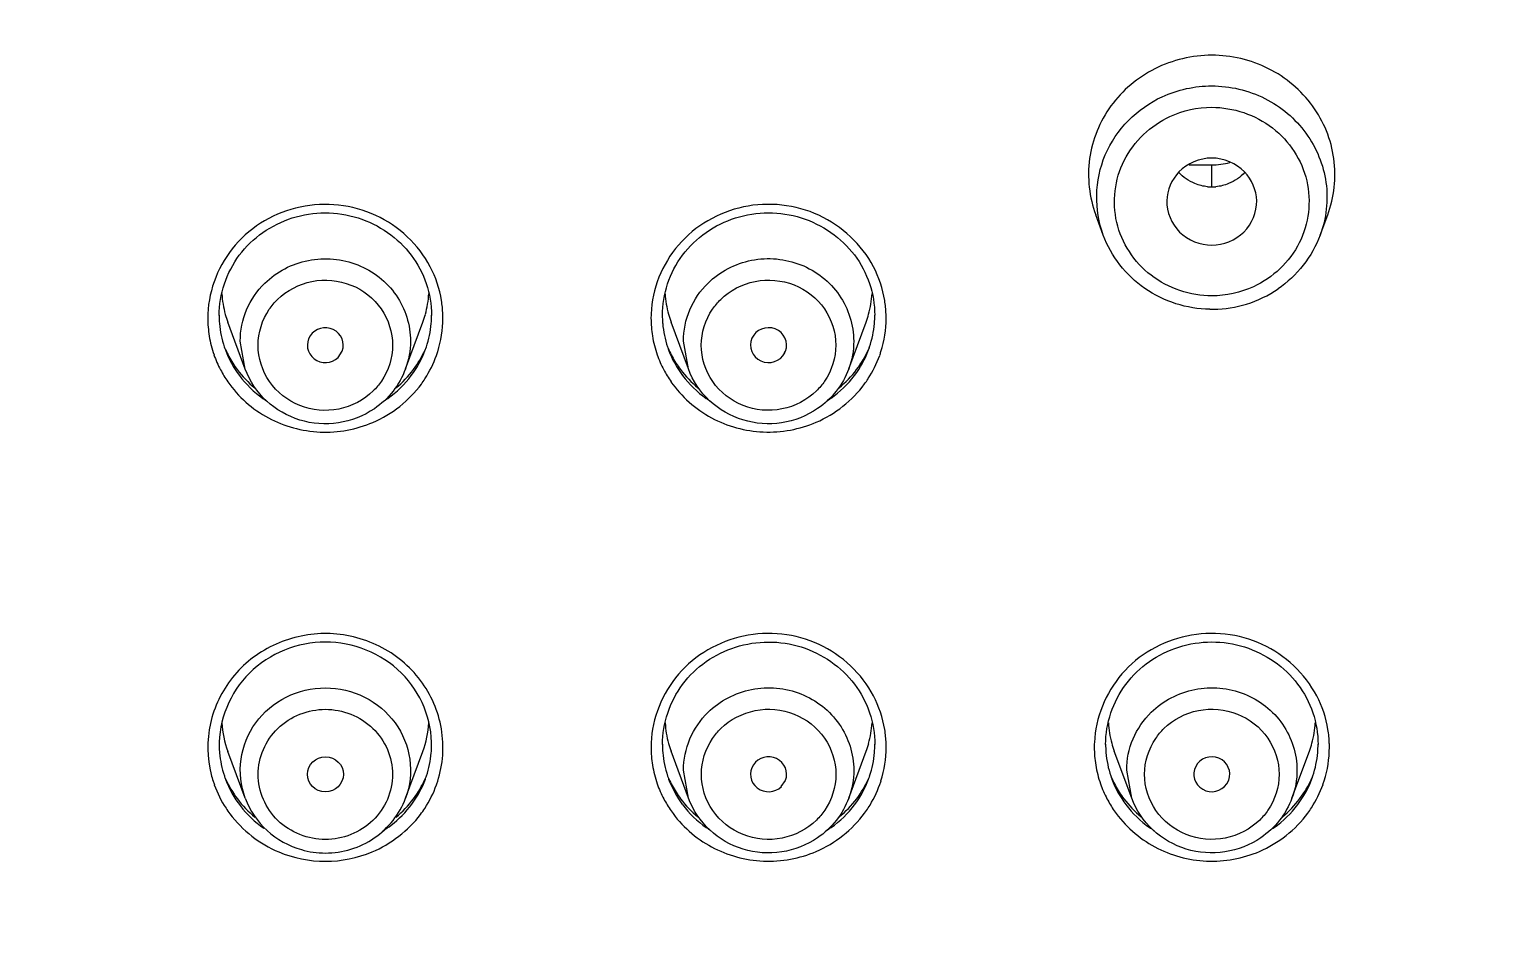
# Model space of a CAD drawing. Extents: x 1777 to 3131, y 3495 to 4487.
# Drawn here: x 2283.64 to 2308.2, y 4083.7 to 4098.84 of the extents above; entities that cross this region are included whole.
import ezdxf

# ---------------------------------------------------------------- set-up
doc = ezdxf.new("R2010")
doc.units = 0
doc.header["$LTSCALE"] = 30
doc.header["$MEASUREMENT"] = 0
for name, color, linetype in [('F3A55-R01_DXF_CONTINUOUS_LINE', 7, 'CONTINUOUS'), ('F3A55-R02_DXF_CONTINUOUS_LINE', 7, 'CONTINUOUS'), ('F3A55-R05_DXF_CONTINUOUS_LINE', 7, 'CONTINUOUS')]:
    doc.layers.add(name, color=color, linetype=linetype)

msp = doc.modelspace()

# ---------------------------------------------------------------- linework, layer by layer
at = {"layer": 'F3A55-R01_DXF_CONTINUOUS_LINE', "color": 9, "linetype": 'Continuous'}
msp.add_open_spline([(2291.632, 4163.749, 0), (2295.944, 4163.049, 0), (2304.434, 4160.78, 0), (2316.168, 4154.894, 0), (2326.405, 4146.785, 0), (2334.693, 4136.797, 0), (2340.671, 4125.36, 0), (2344.078, 4112.966, 0), (2344.762, 4100.161, 0), (2343.382, 4091.714, 0), (2342.255, 4087.625, 0)], degree=3, knots=[0, 0, 0, 0, 0.127243, 0.253926, 0.379839, 0.504913, 0.62922, 0.752956, 0.876436, 1, 1, 1, 1], dxfattribs=at)
at = {"layer": 'F3A55-R02_DXF_CONTINUOUS_LINE', "color": 7, "linetype": 'Continuous'}
for p, q in [((2303.004, 4096.579, 0), (2303.382, 4096.579, 0)), ((2301.571, 4095.405, 0), (2301.446, 4095.743, 0)), ((2305.192, 4095.405, 0), (2305.318, 4095.744, 0)), ((2286.913, 4093.49, 0), (2286.913, 4093.489, 0)), ((2290.251, 4093.489, 0), (2290.251, 4093.49, 0)), ((2294.313, 4093.491, 0), (2294.313, 4093.49, 0)), ((2297.651, 4093.49, 0), (2297.651, 4093.491, 0)), ((2294.314, 4086.326, 0), (2294.314, 4086.326, 0)), ((2297.652, 4086.326, 0), (2297.652, 4086.327, 0)), ((2301.714, 4086.327, 0), (2301.714, 4086.327, 0)), ((2305.052, 4086.327, 0), (2305.052, 4086.328, 0))]:
    msp.add_line(p, q, dxfattribs=at)
at = {"layer": 'F3A55-R02_DXF_CONTINUOUS_LINE', "color": 9, "linetype": 'Continuous'}
msp.add_line((2303.382, 4096.211, 0), (2303.382, 4096.579, 0), dxfattribs=at)
at = {"layer": 'F3A55-R02_DXF_CONTINUOUS_LINE', "color": 7, "linetype": 'Continuous'}
for centre, radius, start, end in [((2303.38, 4097.748, 0), 1.169, 270.0627, 285.0835), ((2303.382, 4096.957, 0), 0.746, 264.636, 269.9947), ((2303.381, 4096.957, 0), 0.746, 270.0217, 275.4087), ((2303.387, 4096.125, 0), 1.956, 287.1337, 304.3136), ((2303.382, 4096.122, 0), 1.954, 269.0358, 270.98), ((2303.38, 4096.155, 0), 1.986, 271.0101, 287.0572), ((2288.461, 4094.071, 0), 1.653, 180.0169, 184.9002), ((2288.49, 4094.074, 0), 1.682, 184.9142, 198.5118), ((2288.674, 4094.074, 0), 1.682, 341.5044, 355.102), ((2288.703, 4094.071, 0), 1.653, 355.1159, 359.9993), ((2295.861, 4094.072, 0), 1.653, 180.0169, 184.9002), ((2295.89, 4094.075, 0), 1.682, 184.9142, 198.5118), ((2296.074, 4094.075, 0), 1.682, 341.5044, 355.102), ((2296.103, 4094.072, 0), 1.653, 355.1159, 359.9993), ((2288.475, 4094.07, 0), 1.667, 198.5403, 200.3725), ((2288.49, 4094.202, 0), 1.727, 202.5446, 204.2339), ((2288.506, 4094.209, 0), 1.744, 204.2467, 212.5574), ((2288.653, 4094.212, 0), 1.75, 323.1155, 335.7289), ((2288.674, 4094.202, 0), 1.727, 335.7594, 337.4716), ((2288.689, 4094.07, 0), 1.667, 339.6436, 341.4758), ((2295.875, 4094.071, 0), 1.667, 198.5403, 200.3725), ((2295.89, 4094.203, 0), 1.727, 202.5446, 204.2339), ((2295.906, 4094.21, 0), 1.744, 204.2467, 212.5574), ((2296.053, 4094.213, 0), 1.75, 323.1155, 335.7289), ((2296.074, 4094.203, 0), 1.727, 335.7594, 337.4716), ((2296.089, 4094.071, 0), 1.667, 339.6436, 341.4758), ((2288.512, 4094.213, 0), 1.751, 212.5558, 216.9072), ((2288.545, 4094.24, 0), 1.794, 216.9687, 230.461), ((2288.619, 4094.24, 0), 1.794, 309.5483, 323.0474), ((2295.912, 4094.214, 0), 1.751, 212.5558, 216.9072), ((2295.945, 4094.241, 0), 1.794, 216.9687, 230.461), ((2296.019, 4094.241, 0), 1.794, 309.5483, 323.0474), ((2288.454, 4086.903, 0), 1.645, 181.4791, 184.8669), ((2288.481, 4086.906, 0), 1.671, 184.8874, 198.4229), ((2288.685, 4086.906, 0), 1.671, 341.5929, 355.1291), ((2288.712, 4086.903, 0), 1.645, 355.1496, 358.5448), ((2295.862, 4086.908, 0), 1.653, 180.0169, 184.9002), ((2295.891, 4086.911, 0), 1.682, 184.9142, 198.5118), ((2296.075, 4086.911, 0), 1.682, 341.5044, 355.102), ((2296.104, 4086.908, 0), 1.653, 355.1159, 359.9993), ((2303.262, 4086.909, 0), 1.653, 180.0169, 184.9002), ((2303.291, 4086.912, 0), 1.682, 184.9142, 198.5118), ((2303.475, 4086.912, 0), 1.682, 341.5044, 355.102), ((2303.504, 4086.909, 0), 1.653, 355.1159, 359.9993), ((2288.459, 4086.899, 0), 1.648, 198.4459, 200.3758), ((2288.495, 4087.039, 0), 1.731, 202.4822, 204.2406), ((2288.514, 4087.049, 0), 1.752, 204.2668, 216.8864), ((2288.652, 4087.049, 0), 1.752, 323.1297, 335.7493), ((2288.671, 4087.039, 0), 1.731, 335.7755, 337.5335), ((2288.707, 4086.899, 0), 1.648, 339.6404, 341.5699), ((2295.876, 4086.907, 0), 1.667, 198.5403, 200.3725), ((2295.891, 4087.038, 0), 1.727, 202.5446, 204.2339), ((2295.907, 4087.046, 0), 1.744, 204.2467, 212.5574), ((2296.054, 4087.049, 0), 1.75, 323.1155, 335.7289), ((2296.075, 4087.038, 0), 1.727, 335.7594, 337.4716), ((2296.09, 4086.907, 0), 1.667, 339.6436, 341.4758), ((2303.276, 4086.908, 0), 1.667, 198.5403, 200.3725), ((2303.291, 4087.039, 0), 1.727, 202.5446, 204.2339), ((2303.307, 4087.047, 0), 1.744, 204.2467, 212.5574), ((2303.454, 4087.05, 0), 1.75, 323.1156, 335.7516), ((2303.475, 4087.039, 0), 1.727, 335.7823, 337.4716), ((2303.49, 4086.908, 0), 1.667, 339.6436, 341.4758), ((2295.913, 4087.049, 0), 1.751, 212.5558, 216.9072), ((2303.313, 4087.05, 0), 1.751, 212.5558, 216.9072), ((2288.545, 4087.074, 0), 1.792, 216.9604, 230.4716), ((2288.621, 4087.074, 0), 1.792, 309.5446, 323.0558), ((2295.946, 4087.077, 0), 1.794, 216.9687, 230.461), ((2296.02, 4087.077, 0), 1.794, 309.5483, 323.0474), ((2303.346, 4087.078, 0), 1.794, 216.9687, 230.461), ((2303.42, 4087.078, 0), 1.794, 309.5483, 323.0474)]:
    msp.add_arc(centre, radius, start, end, dxfattribs=at)
at = {"layer": 'F3A55-R02_DXF_CONTINUOUS_LINE', "color": 9, "linetype": 'Continuous'}
for centre, radius, start, end in [((2288.699, 4094.019, 0), 1.846, 2.0953, 9.2557), ((2296.099, 4094.02, 0), 1.846, 2.0953, 9.2557), ((2288.441, 4094.019, 0), 1.822, 177.6268, 180.006), ((2288.464, 4094.019, 0), 1.845, 180.0194, 189.2553), ((2288.687, 4094.021, 0), 1.858, 342.435, 359.9351), ((2288.709, 4094.019, 0), 1.836, 0.009, 2.0923), ((2295.841, 4094.02, 0), 1.822, 177.6268, 180.006), ((2295.864, 4094.02, 0), 1.845, 180.0194, 189.2553), ((2296.087, 4094.022, 0), 1.858, 342.435, 359.9351), ((2296.109, 4094.02, 0), 1.836, 0.009, 2.0923), ((2288.472, 4094.021, 0), 1.853, 189.275, 199.2994), ((2295.872, 4094.022, 0), 1.853, 189.275, 199.2994), ((2288.489, 4094.028, 0), 1.872, 199.3123, 207.6564), ((2288.512, 4094.086, 0), 1.707, 200.4686, 216.8922), ((2288.652, 4094.086, 0), 1.707, 323.1239, 339.5476), ((2288.666, 4094.032, 0), 1.881, 327.0777, 340.3225), ((2288.7, 4094.019, 0), 1.845, 340.3658, 342.4037), ((2295.889, 4094.029, 0), 1.872, 199.3123, 207.6564), ((2295.912, 4094.087, 0), 1.707, 200.4686, 216.8922), ((2296.052, 4094.087, 0), 1.707, 323.1239, 339.5476), ((2296.066, 4094.033, 0), 1.881, 327.0777, 340.3225), ((2296.1, 4094.02, 0), 1.845, 340.3658, 342.4037), ((2288.501, 4094.035, 0), 1.885, 207.6802, 214.8175), ((2295.901, 4094.036, 0), 1.885, 207.6802, 214.8175), ((2288.66, 4094.036, 0), 1.889, 323.8226, 327.0761), ((2296.06, 4094.037, 0), 1.889, 323.8226, 327.0761), ((2288.557, 4094.128, 0), 1.768, 234.8854, 237.9281), ((2288.607, 4094.128, 0), 1.768, 302.0781, 305.1307), ((2295.957, 4094.129, 0), 1.768, 234.8854, 237.9281), ((2296.007, 4094.129, 0), 1.768, 302.0781, 305.1307), ((2288.583, 4086.759, 0), 1.997, 89.3865, 90.6269), ((2296.1, 4086.855, 0), 1.846, 2.0953, 9.2557), ((2303.5, 4086.856, 0), 1.846, 2.0953, 9.2557), ((2295.842, 4086.856, 0), 1.822, 177.6268, 180.006), ((2295.865, 4086.856, 0), 1.845, 180.0194, 189.2553), ((2296.088, 4086.858, 0), 1.858, 342.435, 359.9351), ((2296.11, 4086.856, 0), 1.836, 0.009, 2.0923), ((2303.243, 4086.857, 0), 1.823, 177.5021, 180.0058), ((2303.265, 4086.857, 0), 1.845, 180.0194, 189.2553), ((2303.488, 4086.859, 0), 1.858, 342.435, 359.9351), ((2303.51, 4086.857, 0), 1.836, 0.009, 2.0923), ((2295.873, 4086.858, 0), 1.853, 189.275, 199.2994), ((2303.273, 4086.859, 0), 1.853, 189.275, 199.2994), ((2288.469, 4086.856, 0), 1.849, 194.159, 197.7413), ((2288.466, 4086.855, 0), 1.846, 197.7439, 199.7641), ((2288.655, 4086.921, 0), 1.705, 323.5496, 339.5798), ((2288.699, 4086.855, 0), 1.847, 340.1961, 341.2587), ((2288.701, 4086.854, 0), 1.845, 341.2591, 342.2153), ((2295.913, 4086.923, 0), 1.707, 200.4686, 216.8922), ((2296.053, 4086.923, 0), 1.707, 323.1239, 339.5476), ((2296.101, 4086.855, 0), 1.845, 340.3658, 342.4037), ((2303.313, 4086.924, 0), 1.707, 200.4686, 216.8922), ((2303.453, 4086.924, 0), 1.707, 323.1239, 339.5476), ((2303.501, 4086.856, 0), 1.845, 340.3872, 342.4037), ((2288.502, 4086.869, 0), 1.885, 199.8093, 213.1414), ((2288.664, 4086.869, 0), 1.885, 326.7876, 340.1484), ((2295.89, 4086.865, 0), 1.872, 199.3123, 207.6564), ((2296.068, 4086.869, 0), 1.881, 327.0777, 340.3225), ((2303.29, 4086.866, 0), 1.872, 199.3123, 207.6564), ((2303.468, 4086.87, 0), 1.881, 327.0777, 340.3436), ((2288.506, 4086.872, 0), 1.889, 213.1406, 216.5846), ((2288.616, 4086.952, 0), 1.755, 307.3347, 323.4657), ((2288.659, 4086.873, 0), 1.891, 323.0975, 326.7901), ((2295.902, 4086.872, 0), 1.885, 207.6802, 214.8175), ((2296.061, 4086.873, 0), 1.889, 323.8226, 327.0761), ((2303.302, 4086.873, 0), 1.885, 207.6802, 214.8175), ((2303.461, 4086.874, 0), 1.889, 323.8226, 327.0761), ((2288.605, 4086.968, 0), 1.774, 301.819, 307.3032), ((2295.958, 4086.965, 0), 1.768, 234.8854, 237.9281), ((2296.008, 4086.965, 0), 1.768, 302.0781, 305.1307), ((2303.358, 4086.966, 0), 1.768, 234.8854, 237.9281), ((2303.408, 4086.966, 0), 1.768, 302.0781, 305.1307)]:
    msp.add_arc(centre, radius, start, end, dxfattribs=at)
at = {"layer": 'F3A55-R02_DXF_CONTINUOUS_LINE', "color": 7, "linetype": 'Continuous'}
for points, knots in [([(2283.641, 4042.73, 0), (2287.455, 4042.882, 0), (2295.063, 4043.893, 0), (2305.964, 4047.48, 0), (2315.97, 4053.009, 0), (2324.712, 4060.282, 0), (2331.871, 4069.035, 0), (2337.183, 4078.953, 0), (2340.451, 4089.668, 0), (2341.186, 4097.097, 0), (2341.185, 4100.798, 0)], [0, 0, 0, 0, 0.126971, 0.253597, 0.379663, 0.505021, 0.629623, 0.75353, 0.876905, 1, 1, 1, 1]), ([(2303.381, 4098.409, 0), (2303.057, 4098.409, 0), (2302.401, 4098.256, 0), (2301.638, 4097.613, 0), (2301.262, 4096.697, 0), (2301.336, 4096.039, 0), (2301.446, 4095.743, 0)], [0, 0, 0, 0, 0.254342, 0.505567, 0.753282, 1, 1, 1, 1]), ([(2305.318, 4095.744, 0), (2305.428, 4096.039, 0), (2305.501, 4096.697, 0), (2305.125, 4097.614, 0), (2304.362, 4098.257, 0), (2303.706, 4098.409, 0), (2303.381, 4098.409, 0)], [0, 0, 0, 0, 0.246711, 0.494418, 0.745653, 1, 1, 1, 1]), ([(2302.632, 4095.981, 0), (2302.628, 4095.793, 0), (2302.79, 4095.394, 0), (2303.189, 4095.24, 0), (2303.382, 4095.24, 0)], [0, 0, 0, 0, 0.494186, 1, 1, 1, 1]), ([(2303.382, 4095.24, 0), (2303.575, 4095.24, 0), (2303.973, 4095.394, 0), (2304.136, 4095.793, 0), (2304.132, 4095.981, 0)], [0, 0, 0, 0, 0.505795, 1, 1, 1, 1]), ([(2286.809, 4094.066, 0), (2286.809, 4094.419, 0), (2287.056, 4095.152, 0), (2288.002, 4095.803, 0), (2289.155, 4095.808, 0), (2289.798, 4095.362, 0), (2290.015, 4095.074, 0)], [0, 0, 0, 0, 0.245001, 0.49554, 0.749435, 1, 1, 1, 1]), ([(2294.209, 4094.067, 0), (2294.209, 4094.42, 0), (2294.456, 4095.153, 0), (2295.402, 4095.804, 0), (2296.555, 4095.809, 0), (2297.198, 4095.363, 0), (2297.415, 4095.075, 0)], [0, 0, 0, 0, 0.245001, 0.49554, 0.749435, 1, 1, 1, 1]), ([(2303.349, 4094.169, 0), (2302.969, 4094.175, 0), (2302.199, 4094.414, 0), (2301.702, 4095.053, 0), (2301.571, 4095.405, 0)], [0, 0, 0, 0, 0.503128, 1, 1, 1, 1]), ([(2288.583, 4088.613, 0), (2288.126, 4088.613, 0), (2287.182, 4088.251, 0), (2286.799, 4087.305, 0), (2286.81, 4086.861, 0)], [0, 0, 0, 0, 0.507035, 1, 1, 1, 1]), ([(2290.356, 4086.861, 0), (2290.367, 4087.306, 0), (2289.984, 4088.251, 0), (2289.04, 4088.613, 0), (2288.583, 4088.613, 0)], [0, 0, 0, 0, 0.492965, 1, 1, 1, 1]), ([(2294.21, 4086.903, 0), (2294.21, 4087.256, 0), (2294.457, 4087.989, 0), (2295.403, 4088.639, 0), (2296.556, 4088.645, 0), (2297.199, 4088.199, 0), (2297.416, 4087.911, 0)], [0, 0, 0, 0, 0.245001, 0.49554, 0.749435, 1, 1, 1, 1]), ([(2301.61, 4086.904, 0), (2301.61, 4087.257, 0), (2301.857, 4087.99, 0), (2302.803, 4088.64, 0), (2303.956, 4088.646, 0), (2304.599, 4088.2, 0), (2304.816, 4087.912, 0)], [0, 0, 0, 0, 0.245001, 0.49554, 0.749435, 1, 1, 1, 1])]:
    msp.add_open_spline(points, degree=3, knots=knots, dxfattribs=at)
at = {"layer": 'F3A55-R02_DXF_CONTINUOUS_LINE', "color": 9, "linetype": 'Continuous'}
for points, knots in [([(2340.26, 4100.555, 0), (2340.261, 4096.929, 0), (2339.544, 4089.648, 0), (2336.354, 4079.143, 0), (2331.167, 4069.413, 0), (2324.175, 4060.814, 0), (2315.631, 4053.655, 0), (2305.846, 4048.193, 0), (2295.178, 4044.621, 0), (2287.725, 4043.586, 0), (2283.987, 4043.414, 0)], [0, 0, 0, 0, 0.123071, 0.246424, 0.370316, 0.49491, 0.620269, 0.746349, 0.872998, 1, 1, 1, 1]), ([(2339.843, 4100.535, 0), (2339.844, 4096.939, 0), (2339.133, 4089.717, 0), (2335.973, 4079.299, 0), (2330.836, 4069.646, 0), (2323.908, 4061.113, 0), (2315.443, 4054.005, 0), (2305.746, 4048.576, 0), (2295.171, 4045.019, 0), (2287.782, 4043.98, 0), (2284.075, 4043.803, 0)], [0, 0, 0, 0, 0.123073, 0.246428, 0.370321, 0.494914, 0.620272, 0.74635, 0.872998, 1, 1, 1, 1]), ([(2303.381, 4097.898, 0), (2303.685, 4097.898, 0), (2304.298, 4097.755, 0), (2305.012, 4097.154, 0), (2305.364, 4096.297, 0), (2305.295, 4095.682, 0), (2305.192, 4095.405, 0)], [0, 0, 0, 0, 0.254315, 0.505557, 0.753281, 1, 1, 1, 1]), ([(2301.571, 4095.405, 0), (2301.416, 4095.824, 0), (2301.432, 4096.827, 0), (2302.143, 4097.527, 0), (2302.555, 4097.717, 0)], [0, 0, 0, 0, 0.496115, 1, 1, 1, 1]), ([(2303.382, 4094.393, 0), (2303.025, 4094.393, 0), (2302.295, 4094.633, 0), (2301.672, 4095.587, 0), (2301.805, 4096.716, 0), (2302.363, 4097.239, 0), (2302.683, 4097.387, 0)], [0, 0, 0, 0, 0.253801, 0.502659, 0.749316, 1, 1, 1, 1]), ([(2303.382, 4097.54, 0), (2303.739, 4097.54, 0), (2304.469, 4097.3, 0), (2305.091, 4096.346, 0), (2304.958, 4095.217, 0), (2304.401, 4094.694, 0), (2304.08, 4094.546, 0)], [0, 0, 0, 0, 0.253801, 0.502659, 0.749316, 1, 1, 1, 1]), ([(2290.333, 4094.879, 0), (2290.139, 4095.248, 0), (2289.474, 4095.871, 0), (2288.139, 4096.012, 0), (2286.975, 4095.347, 0), (2286.637, 4094.505, 0), (2286.62, 4094.094, 0)], [0, 0, 0, 0, 0.249381, 0.502551, 0.753689, 1, 1, 1, 1]), ([(2297.733, 4094.88, 0), (2297.539, 4095.249, 0), (2296.874, 4095.872, 0), (2295.539, 4096.013, 0), (2294.375, 4095.348, 0), (2294.037, 4094.506, 0), (2294.02, 4094.095, 0)], [0, 0, 0, 0, 0.249381, 0.502551, 0.753689, 1, 1, 1, 1]), ([(2333.649, 4092.238, 0), (2333.133, 4089.401, 0), (2331.603, 4083.795, 0), (2327.9, 4075.895, 0), (2322.887, 4068.703, 0), (2314.649, 4060.327, 0), (2301.821, 4052.573, 0), (2290.073, 4050.007, 0), (2284.168, 4049.686, 0)], [0, 0, 0, 0, 0.123276, 0.246976, 0.37126, 0.496205, 0.747178, 1, 1, 1, 1]), ([(2287.631, 4092.356, 0), (2287.894, 4092.215, 0), (2288.492, 4092.051, 0), (2289.102, 4092.163, 0), (2289.377, 4092.281, 0)], [0, 0, 0, 0, 0.499695, 1, 1, 1, 1]), ([(2295.031, 4092.357, 0), (2295.294, 4092.216, 0), (2295.892, 4092.052, 0), (2296.502, 4092.164, 0), (2296.777, 4092.282, 0)], [0, 0, 0, 0, 0.499695, 1, 1, 1, 1]), ([(2288.561, 4088.755, 0), (2288.27, 4088.752, 0), (2287.683, 4088.617, 0), (2286.983, 4088.065, 0), (2286.597, 4087.269, 0), (2286.607, 4086.677, 0), (2286.676, 4086.403, 0)], [0, 0, 0, 0, 0.254236, 0.505575, 0.753509, 1, 1, 1, 1]), ([(2290.458, 4086.291, 0), (2290.547, 4086.569, 0), (2290.592, 4087.18, 0), (2290.224, 4088.02, 0), (2289.512, 4088.608, 0), (2288.906, 4088.752, 0), (2288.604, 4088.755, 0)], [0, 0, 0, 0, 0.24662, 0.494418, 0.745686, 1, 1, 1, 1]), ([(2297.734, 4087.716, 0), (2297.54, 4088.085, 0), (2296.875, 4088.708, 0), (2295.54, 4088.849, 0), (2294.376, 4088.183, 0), (2294.038, 4087.342, 0), (2294.021, 4086.931, 0)], [0, 0, 0, 0, 0.249381, 0.502551, 0.753689, 1, 1, 1, 1]), ([(2305.134, 4087.717, 0), (2304.941, 4088.085, 0), (2304.276, 4088.708, 0), (2302.942, 4088.85, 0), (2301.778, 4088.187, 0), (2301.44, 4087.347, 0), (2301.422, 4086.936, 0)], [0, 0, 0, 0, 0.249374, 0.502538, 0.753682, 1, 1, 1, 1]), ([(2295.032, 4085.193, 0), (2295.295, 4085.052, 0), (2295.893, 4084.888, 0), (2296.503, 4085, 0), (2296.778, 4085.118, 0)], [0, 0, 0, 0, 0.499695, 1, 1, 1, 1]), ([(2302.432, 4085.194, 0), (2302.695, 4085.053, 0), (2303.293, 4084.889, 0), (2303.903, 4085.001, 0), (2304.178, 4085.119, 0)], [0, 0, 0, 0, 0.499695, 1, 1, 1, 1])]:
    msp.add_open_spline(points, degree=3, knots=knots, dxfattribs=at)
for points in [[(2302.555, 4097.717, 0), (2302.811, 4097.835, 0), (2303.099, 4097.898, 0), (2303.381, 4097.898, 0)], [(2302.683, 4097.387, 0), (2302.9, 4097.487, 0), (2303.143, 4097.54, 0), (2303.382, 4097.54, 0)], [(2290.521, 4094.315, 0), (2290.489, 4094.511, 0), (2290.425, 4094.704, 0), (2290.333, 4094.879, 0)], [(2297.921, 4094.317, 0), (2297.889, 4094.512, 0), (2297.825, 4094.705, 0), (2297.733, 4094.88, 0)], [(2304.08, 4094.546, 0), (2303.864, 4094.446, 0), (2303.62, 4094.393, 0), (2303.382, 4094.393, 0)], [(2286.953, 4092.958, 0), (2287.126, 4092.71, 0), (2287.365, 4092.499, 0), (2287.631, 4092.356, 0)], [(2287.147, 4093.061, 0), (2287.256, 4092.916, 0), (2287.391, 4092.786, 0), (2287.54, 4092.681, 0)], [(2289.377, 4092.281, 0), (2289.693, 4092.417, 0), (2289.982, 4092.644, 0), (2290.185, 4092.921, 0)], [(2289.625, 4092.682, 0), (2289.774, 4092.786, 0), (2289.908, 4092.916, 0), (2290.017, 4093.062, 0)], [(2294.353, 4092.959, 0), (2294.526, 4092.711, 0), (2294.765, 4092.5, 0), (2295.031, 4092.357, 0)], [(2294.547, 4093.062, 0), (2294.656, 4092.917, 0), (2294.791, 4092.787, 0), (2294.94, 4092.682, 0)], [(2296.777, 4092.282, 0), (2297.093, 4092.418, 0), (2297.382, 4092.645, 0), (2297.585, 4092.922, 0)], [(2297.025, 4092.683, 0), (2297.174, 4092.787, 0), (2297.308, 4092.917, 0), (2297.417, 4093.063, 0)], [(2297.922, 4087.152, 0), (2297.89, 4087.348, 0), (2297.826, 4087.54, 0), (2297.734, 4087.716, 0)], [(2305.322, 4087.153, 0), (2305.29, 4087.349, 0), (2305.226, 4087.541, 0), (2305.134, 4087.717, 0)], [(2286.914, 4086.325, 0), (2286.973, 4086.165, 0), (2287.059, 4086.012, 0), (2287.163, 4085.877, 0)], [(2287.163, 4085.877, 0), (2287.273, 4085.735, 0), (2287.407, 4085.609, 0), (2287.554, 4085.507, 0)], [(2294.354, 4085.795, 0), (2294.527, 4085.547, 0), (2294.766, 4085.336, 0), (2295.032, 4085.193, 0)], [(2294.548, 4085.898, 0), (2294.657, 4085.752, 0), (2294.792, 4085.623, 0), (2294.941, 4085.518, 0)], [(2297.026, 4085.518, 0), (2297.175, 4085.623, 0), (2297.309, 4085.753, 0), (2297.418, 4085.898, 0)], [(2301.754, 4085.796, 0), (2301.927, 4085.548, 0), (2302.166, 4085.337, 0), (2302.432, 4085.194, 0)], [(2301.948, 4085.899, 0), (2302.057, 4085.753, 0), (2302.192, 4085.624, 0), (2302.341, 4085.519, 0)], [(2304.426, 4085.519, 0), (2304.575, 4085.624, 0), (2304.709, 4085.754, 0), (2304.818, 4085.899, 0)], [(2286.989, 4085.746, 0), (2287.194, 4085.469, 0), (2287.486, 4085.243, 0), (2287.804, 4085.11, 0)], [(2289.362, 4085.11, 0), (2289.677, 4085.242, 0), (2289.966, 4085.465, 0), (2290.171, 4085.737, 0)], [(2296.778, 4085.118, 0), (2297.094, 4085.253, 0), (2297.383, 4085.481, 0), (2297.586, 4085.758, 0)], [(2304.178, 4085.119, 0), (2304.494, 4085.254, 0), (2304.783, 4085.482, 0), (2304.986, 4085.759, 0)], [(2287.804, 4085.11, 0), (2288.048, 4085.008, 0), (2288.318, 4084.954, 0), (2288.583, 4084.954, 0)], [(2288.583, 4084.954, 0), (2288.848, 4084.954, 0), (2289.118, 4085.008, 0), (2289.362, 4085.11, 0)]]:
    msp.add_open_spline(points, degree=3, dxfattribs=at)
at = {"layer": 'F3A55-R02_DXF_CONTINUOUS_LINE', "color": 7, "linetype": 'Continuous'}
for points in [[(2303.382, 4096.693, 0), (2303.183, 4096.693, 0), (2302.971, 4096.605, 0), (2302.834, 4096.462, 0)], [(2303.93, 4096.462, 0), (2303.792, 4096.605, 0), (2303.58, 4096.693, 0), (2303.382, 4096.693, 0)], [(2302.834, 4096.462, 0), (2302.713, 4096.337, 0), (2302.636, 4096.155, 0), (2302.632, 4095.981, 0)], [(2303.101, 4096.266, 0), (2302.999, 4096.307, 0), (2302.904, 4096.372, 0), (2302.831, 4096.454, 0)], [(2303.933, 4096.455, 0), (2303.86, 4096.373, 0), (2303.765, 4096.307, 0), (2303.664, 4096.266, 0)], [(2304.132, 4095.981, 0), (2304.128, 4096.155, 0), (2304.05, 4096.337, 0), (2303.93, 4096.462, 0)], [(2303.312, 4096.215, 0), (2303.24, 4096.221, 0), (2303.168, 4096.239, 0), (2303.101, 4096.266, 0)], [(2303.664, 4096.266, 0), (2303.596, 4096.239, 0), (2303.524, 4096.221, 0), (2303.452, 4096.215, 0)], [(2305.192, 4095.405, 0), (2305.06, 4095.049, 0), (2304.802, 4094.724, 0), (2304.489, 4094.509, 0)], [(2290.015, 4095.074, 0), (2290.124, 4094.93, 0), (2290.21, 4094.767, 0), (2290.268, 4094.597, 0)], [(2297.415, 4095.075, 0), (2297.524, 4094.931, 0), (2297.61, 4094.768, 0), (2297.668, 4094.598, 0)], [(2290.268, 4094.597, 0), (2290.325, 4094.427, 0), (2290.355, 4094.246, 0), (2290.355, 4094.067, 0)], [(2297.668, 4094.598, 0), (2297.725, 4094.428, 0), (2297.755, 4094.247, 0), (2297.755, 4094.068, 0)], [(2297.416, 4087.911, 0), (2297.525, 4087.767, 0), (2297.611, 4087.604, 0), (2297.669, 4087.433, 0)], [(2304.816, 4087.912, 0), (2304.925, 4087.768, 0), (2305.011, 4087.605, 0), (2305.069, 4087.434, 0)], [(2297.669, 4087.433, 0), (2297.726, 4087.264, 0), (2297.756, 4087.083, 0), (2297.756, 4086.904, 0)], [(2305.069, 4087.434, 0), (2305.126, 4087.265, 0), (2305.156, 4087.084, 0), (2305.156, 4086.905, 0)]]:
    msp.add_open_spline(points, degree=3, dxfattribs=at)
at = {"layer": 'F3A55-R05_DXF_CONTINUOUS_LINE', "color": 7, "linetype": 'Continuous'}
for p, q in [((2287.244, 4093.171, 0), (2286.954, 4093.953, 0)), ((2289.92, 4093.172, 0), (2290.21, 4093.954, 0)), ((2294.644, 4093.172, 0), (2294.354, 4093.954, 0)), ((2297.32, 4093.173, 0), (2297.61, 4093.955, 0)), ((2288.794, 4093.363, 0), (2288.864, 4093.469, 0)), ((2296.25, 4093.439, 0), (2296.264, 4093.471, 0)), ((2287.245, 4086.007, 0), (2286.955, 4086.789, 0)), ((2289.921, 4086.007, 0), (2290.211, 4086.789, 0)), ((2294.645, 4086.008, 0), (2294.355, 4086.79, 0)), ((2297.321, 4086.008, 0), (2297.611, 4086.79, 0)), ((2302.045, 4086.009, 0), (2301.755, 4086.791, 0)), ((2304.721, 4086.009, 0), (2305.011, 4086.791, 0)), ((2296.195, 4086.2, 0), (2296.265, 4086.305, 0)), ((2303.633, 4086.245, 0), (2303.665, 4086.307, 0))]:
    msp.add_line(p, q, dxfattribs=at)
at = {"layer": 'F3A55-R05_DXF_CONTINUOUS_LINE', "color": 9, "linetype": 'Continuous'}
for p, q in [((2287.244, 4093.171, 0), (2287.161, 4093.637, 0)), ((2294.644, 4093.172, 0), (2294.561, 4093.638, 0)), ((2294.645, 4086.008, 0), (2294.562, 4086.473, 0)), ((2302.045, 4086.009, 0), (2301.962, 4086.475, 0))]:
    msp.add_line(p, q, dxfattribs=at)
at = {"layer": 'F3A55-R05_DXF_CONTINUOUS_LINE', "color": 7, "linetype": 'Continuous'}
for centre, radius, start, end in [((2288.491, 4094.523, 0), 1.639, 183.3182, 195.5358), ((2288.673, 4094.523, 0), 1.639, 344.4804, 356.6962), ((2295.891, 4094.524, 0), 1.639, 183.3182, 195.5358), ((2296.073, 4094.524, 0), 1.639, 344.4804, 356.6962), ((2288.48, 4094.52, 0), 1.628, 195.5417, 200.3679), ((2288.684, 4094.52, 0), 1.628, 339.6486, 344.475), ((2295.88, 4094.521, 0), 1.628, 195.5417, 200.3679), ((2296.084, 4094.521, 0), 1.628, 339.6486, 344.475), ((2288.491, 4087.358, 0), 1.639, 183.1857, 200.3406), ((2288.674, 4087.358, 0), 1.639, 339.6761, 356.8005), ((2295.892, 4087.359, 0), 1.639, 183.3182, 195.5358), ((2296.074, 4087.359, 0), 1.639, 344.4804, 356.6962), ((2303.292, 4087.36, 0), 1.639, 183.3178, 195.3878), ((2303.474, 4087.36, 0), 1.639, 344.6284, 356.6966), ((2295.881, 4087.356, 0), 1.628, 195.5417, 200.3679), ((2296.085, 4087.356, 0), 1.628, 339.6486, 344.475), ((2303.281, 4087.358, 0), 1.628, 195.3927, 200.3675), ((2303.485, 4087.358, 0), 1.628, 339.649, 344.6239), ((2288.584, 4086.558, 0), 1.466, 254.0785, 269.9649)]:
    msp.add_arc(centre, radius, start, end, dxfattribs=at)
for centre, major_axis, ratio, start_param, end_param in [((2288.582, 4093.569, 0), (0.3, 0), 0.968142, -0.348511, 5.49881), ((2295.982, 4093.57, 0), (0.301, -0.001), 0.968045, -0.343578, 5.82158), ((2295.983, 4086.406, 0), (0.301, -0.001), 0.968141, -0.349795, 5.501887), ((2303.382, 4086.407, 0), (0.301, -0.002), 0.967979, -0.34249, 5.701309)]:
    msp.add_ellipse(centre, major_axis=major_axis, ratio=ratio, start_param=start_param, end_param=end_param, dxfattribs=at)
msp.add_ellipse((2288.583, 4086.405, 0), major_axis=(0.301, -0.001), ratio=0.968238, dxfattribs=at)
at = {"layer": 'F3A55-R05_DXF_CONTINUOUS_LINE', "color": 9, "linetype": 'Continuous'}
for points, knots in [([(2287.571, 4094.604, 0), (2287.766, 4094.796, 0), (2288.286, 4095.067, 0), (2289.148, 4094.987, 0), (2289.829, 4094.458, 0), (2290.004, 4093.905, 0), (2290.004, 4093.637, 0)], [0, 0, 0, 0, 0.251321, 0.504345, 0.754245, 1, 1, 1, 1]), ([(2294.971, 4094.605, 0), (2295.166, 4094.797, 0), (2295.686, 4095.068, 0), (2296.548, 4094.988, 0), (2297.229, 4094.459, 0), (2297.404, 4093.906, 0), (2297.404, 4093.638, 0)], [0, 0, 0, 0, 0.251321, 0.504345, 0.754245, 1, 1, 1, 1]), ([(2287.783, 4094.332, 0), (2287.938, 4094.483, 0), (2288.348, 4094.698, 0), (2289.029, 4094.634, 0), (2289.567, 4094.217, 0), (2289.705, 4093.78, 0), (2289.705, 4093.568, 0)], [0, 0, 0, 0, 0.251337, 0.504345, 0.754229, 1, 1, 1, 1]), ([(2295.183, 4094.333, 0), (2295.338, 4094.484, 0), (2295.748, 4094.699, 0), (2296.429, 4094.635, 0), (2296.967, 4094.218, 0), (2297.105, 4093.781, 0), (2297.105, 4093.57, 0)], [0, 0, 0, 0, 0.251337, 0.504345, 0.754229, 1, 1, 1, 1]), ([(2287.161, 4093.637, 0), (2287.161, 4093.815, 0), (2287.234, 4094.175, 0), (2287.443, 4094.478, 0), (2287.571, 4094.604, 0)], [0, 0, 0, 0, 0.497793, 1, 1, 1, 1]), ([(2294.561, 4093.638, 0), (2294.561, 4093.816, 0), (2294.634, 4094.177, 0), (2294.843, 4094.479, 0), (2294.971, 4094.605, 0)], [0, 0, 0, 0, 0.497793, 1, 1, 1, 1]), ([(2287.459, 4093.568, 0), (2287.459, 4093.778, 0), (2287.551, 4094.067, 0), (2287.732, 4094.282, 0), (2287.783, 4094.332, 0)], [0, 0, 0, 0, 0.745726, 1, 1, 1, 1]), ([(2294.859, 4093.569, 0), (2294.859, 4093.779, 0), (2294.951, 4094.068, 0), (2295.132, 4094.283, 0), (2295.183, 4094.333, 0)], [0, 0, 0, 0, 0.745726, 1, 1, 1, 1]), ([(2289.381, 4092.805, 0), (2289.226, 4092.653, 0), (2288.816, 4092.439, 0), (2288.135, 4092.502, 0), (2287.597, 4092.92, 0), (2287.459, 4093.357, 0), (2287.459, 4093.568, 0)], [0, 0, 0, 0, 0.251337, 0.504345, 0.754229, 1, 1, 1, 1]), ([(2289.705, 4093.568, 0), (2289.705, 4093.359, 0), (2289.614, 4093.07, 0), (2289.432, 4092.855, 0), (2289.381, 4092.805, 0)], [0, 0, 0, 0, 0.745726, 1, 1, 1, 1]), ([(2296.781, 4092.806, 0), (2296.626, 4092.654, 0), (2296.216, 4092.44, 0), (2295.535, 4092.503, 0), (2294.997, 4092.921, 0), (2294.859, 4093.358, 0), (2294.859, 4093.569, 0)], [0, 0, 0, 0, 0.251337, 0.504345, 0.754229, 1, 1, 1, 1]), ([(2297.105, 4093.57, 0), (2297.105, 4093.36, 0), (2297.014, 4093.071, 0), (2296.832, 4092.856, 0), (2296.781, 4092.806, 0)], [0, 0, 0, 0, 0.745726, 1, 1, 1, 1]), ([(2287.245, 4086.007, 0), (2287.17, 4086.211, 0), (2287.119, 4086.666, 0), (2287.378, 4087.299, 0), (2287.905, 4087.743, 0), (2288.358, 4087.849, 0), (2288.583, 4087.849, 0)], [0, 0, 0, 0, 0.246713, 0.494434, 0.745688, 1, 1, 1, 1]), ([(2288.583, 4087.849, 0), (2288.807, 4087.849, 0), (2289.26, 4087.743, 0), (2289.788, 4087.299, 0), (2290.047, 4086.666, 0), (2289.997, 4086.211, 0), (2289.921, 4086.007, 0)], [0, 0, 0, 0, 0.25431, 0.505545, 0.753279, 1, 1, 1, 1]), ([(2294.972, 4087.441, 0), (2295.167, 4087.632, 0), (2295.687, 4087.904, 0), (2296.549, 4087.823, 0), (2297.23, 4087.295, 0), (2297.405, 4086.742, 0), (2297.405, 4086.474, 0)], [0, 0, 0, 0, 0.251321, 0.504345, 0.754245, 1, 1, 1, 1]), ([(2302.372, 4087.442, 0), (2302.567, 4087.633, 0), (2303.087, 4087.905, 0), (2303.949, 4087.824, 0), (2304.63, 4087.296, 0), (2304.805, 4086.743, 0), (2304.805, 4086.475, 0)], [0, 0, 0, 0, 0.251321, 0.504345, 0.754245, 1, 1, 1, 1]), ([(2288.583, 4085.317, 0), (2288.298, 4085.317, 0), (2287.709, 4085.543, 0), (2287.338, 4086.404, 0), (2287.709, 4087.264, 0), (2288.298, 4087.491, 0), (2288.583, 4087.491, 0)], [0, 0, 0, 0, 0.252859, 0.499988, 0.747122, 1, 1, 1, 1]), ([(2288.583, 4087.491, 0), (2288.868, 4087.491, 0), (2289.457, 4087.265, 0), (2289.828, 4086.404, 0), (2289.457, 4085.544, 0), (2288.868, 4085.317, 0), (2288.583, 4085.317, 0)], [0, 0, 0, 0, 0.252859, 0.499988, 0.747122, 1, 1, 1, 1]), ([(2295.184, 4087.169, 0), (2295.339, 4087.32, 0), (2295.749, 4087.535, 0), (2296.43, 4087.471, 0), (2296.968, 4087.054, 0), (2297.106, 4086.617, 0), (2297.106, 4086.405, 0)], [0, 0, 0, 0, 0.251337, 0.504345, 0.754229, 1, 1, 1, 1]), ([(2302.584, 4087.17, 0), (2302.739, 4087.321, 0), (2303.149, 4087.536, 0), (2303.83, 4087.472, 0), (2304.368, 4087.055, 0), (2304.506, 4086.618, 0), (2304.506, 4086.406, 0)], [0, 0, 0, 0, 0.251337, 0.504345, 0.754229, 1, 1, 1, 1]), ([(2294.562, 4086.473, 0), (2294.562, 4086.651, 0), (2294.635, 4087.012, 0), (2294.844, 4087.315, 0), (2294.972, 4087.441, 0)], [0, 0, 0, 0, 0.497793, 1, 1, 1, 1]), ([(2301.962, 4086.475, 0), (2301.962, 4086.652, 0), (2302.035, 4087.013, 0), (2302.244, 4087.316, 0), (2302.372, 4087.442, 0)], [0, 0, 0, 0, 0.497793, 1, 1, 1, 1]), ([(2294.86, 4086.405, 0), (2294.86, 4086.614, 0), (2294.952, 4086.904, 0), (2295.133, 4087.119, 0), (2295.184, 4087.169, 0)], [0, 0, 0, 0, 0.745726, 1, 1, 1, 1]), ([(2302.26, 4086.406, 0), (2302.26, 4086.615, 0), (2302.352, 4086.905, 0), (2302.533, 4087.12, 0), (2302.584, 4087.17, 0)], [0, 0, 0, 0, 0.745726, 1, 1, 1, 1]), ([(2296.782, 4085.641, 0), (2296.627, 4085.49, 0), (2296.217, 4085.276, 0), (2295.536, 4085.339, 0), (2294.998, 4085.757, 0), (2294.86, 4086.193, 0), (2294.86, 4086.405, 0)], [0, 0, 0, 0, 0.251337, 0.504345, 0.754229, 1, 1, 1, 1]), ([(2297.106, 4086.405, 0), (2297.106, 4086.196, 0), (2297.015, 4085.906, 0), (2296.833, 4085.691, 0), (2296.782, 4085.641, 0)], [0, 0, 0, 0, 0.745726, 1, 1, 1, 1]), ([(2304.182, 4085.642, 0), (2304.027, 4085.491, 0), (2303.617, 4085.277, 0), (2302.936, 4085.34, 0), (2302.398, 4085.758, 0), (2302.26, 4086.195, 0), (2302.26, 4086.406, 0)], [0, 0, 0, 0, 0.251337, 0.504345, 0.754229, 1, 1, 1, 1]), ([(2304.506, 4086.406, 0), (2304.506, 4086.197, 0), (2304.415, 4085.907, 0), (2304.233, 4085.692, 0), (2304.182, 4085.642, 0)], [0, 0, 0, 0, 0.745726, 1, 1, 1, 1])]:
    msp.add_open_spline(points, degree=3, knots=knots, dxfattribs=at)
for points in [[(2290.004, 4093.637, 0), (2290.004, 4093.479, 0), (2289.975, 4093.319, 0), (2289.92, 4093.172, 0)], [(2297.404, 4093.638, 0), (2297.404, 4093.48, 0), (2297.375, 4093.32, 0), (2297.32, 4093.173, 0)], [(2297.405, 4086.474, 0), (2297.405, 4086.316, 0), (2297.376, 4086.156, 0), (2297.321, 4086.008, 0)], [(2304.805, 4086.475, 0), (2304.805, 4086.317, 0), (2304.776, 4086.157, 0), (2304.721, 4086.009, 0)]]:
    msp.add_open_spline(points, degree=3, dxfattribs=at)
at = {"layer": 'F3A55-R05_DXF_CONTINUOUS_LINE', "color": 7, "linetype": 'Continuous'}
for points, knots in [([(2289.4, 4092.509, 0), (2289.223, 4092.387, 0), (2288.806, 4092.224, 0), (2288.142, 4092.273, 0), (2287.566, 4092.602, 0), (2287.318, 4092.972, 0), (2287.244, 4093.171, 0)], [0, 0, 0, 0, 0.250689, 0.502054, 0.752115, 1, 1, 1, 1]), ([(2296.8, 4092.51, 0), (2296.623, 4092.388, 0), (2296.206, 4092.225, 0), (2295.542, 4092.274, 0), (2294.966, 4092.603, 0), (2294.718, 4092.973, 0), (2294.644, 4093.172, 0)], [0, 0, 0, 0, 0.250689, 0.502054, 0.752115, 1, 1, 1, 1]), ([(2287.245, 4086.007, 0), (2287.321, 4085.804, 0), (2287.575, 4085.427, 0), (2287.972, 4085.209, 0), (2288.182, 4085.149, 0)], [0, 0, 0, 0, 0.49777, 1, 1, 1, 1]), ([(2288.583, 4085.092, 0), (2288.868, 4085.092, 0), (2289.448, 4085.265, 0), (2289.823, 4085.743, 0), (2289.921, 4086.007, 0)], [0, 0, 0, 0, 0.502747, 1, 1, 1, 1]), ([(2296.801, 4085.345, 0), (2296.624, 4085.224, 0), (2296.207, 4085.061, 0), (2295.543, 4085.11, 0), (2294.967, 4085.439, 0), (2294.719, 4085.809, 0), (2294.645, 4086.008, 0)], [0, 0, 0, 0, 0.250689, 0.502054, 0.752115, 1, 1, 1, 1]), ([(2304.201, 4085.346, 0), (2304.024, 4085.225, 0), (2303.607, 4085.062, 0), (2302.943, 4085.111, 0), (2302.367, 4085.44, 0), (2302.119, 4085.81, 0), (2302.045, 4086.009, 0)], [0, 0, 0, 0, 0.250689, 0.502054, 0.752115, 1, 1, 1, 1])]:
    msp.add_open_spline(points, degree=3, knots=knots, dxfattribs=at)
for points in [[(2289.92, 4093.172, 0), (2289.871, 4093.039, 0), (2289.8, 4092.913, 0), (2289.713, 4092.802, 0)], [(2297.32, 4093.173, 0), (2297.271, 4093.04, 0), (2297.2, 4092.914, 0), (2297.113, 4092.803, 0)], [(2289.713, 4092.802, 0), (2289.625, 4092.689, 0), (2289.518, 4092.589, 0), (2289.4, 4092.509, 0)], [(2297.113, 4092.803, 0), (2297.025, 4092.69, 0), (2296.918, 4092.59, 0), (2296.8, 4092.51, 0)], [(2297.321, 4086.008, 0), (2297.272, 4085.876, 0), (2297.201, 4085.75, 0), (2297.114, 4085.638, 0)], [(2304.721, 4086.009, 0), (2304.672, 4085.877, 0), (2304.601, 4085.751, 0), (2304.514, 4085.639, 0)], [(2297.114, 4085.638, 0), (2297.026, 4085.526, 0), (2296.919, 4085.426, 0), (2296.801, 4085.345, 0)], [(2304.514, 4085.639, 0), (2304.426, 4085.527, 0), (2304.319, 4085.427, 0), (2304.201, 4085.346, 0)]]:
    msp.add_open_spline(points, degree=3, dxfattribs=at)

doc.saveas('drawing.dxf')
